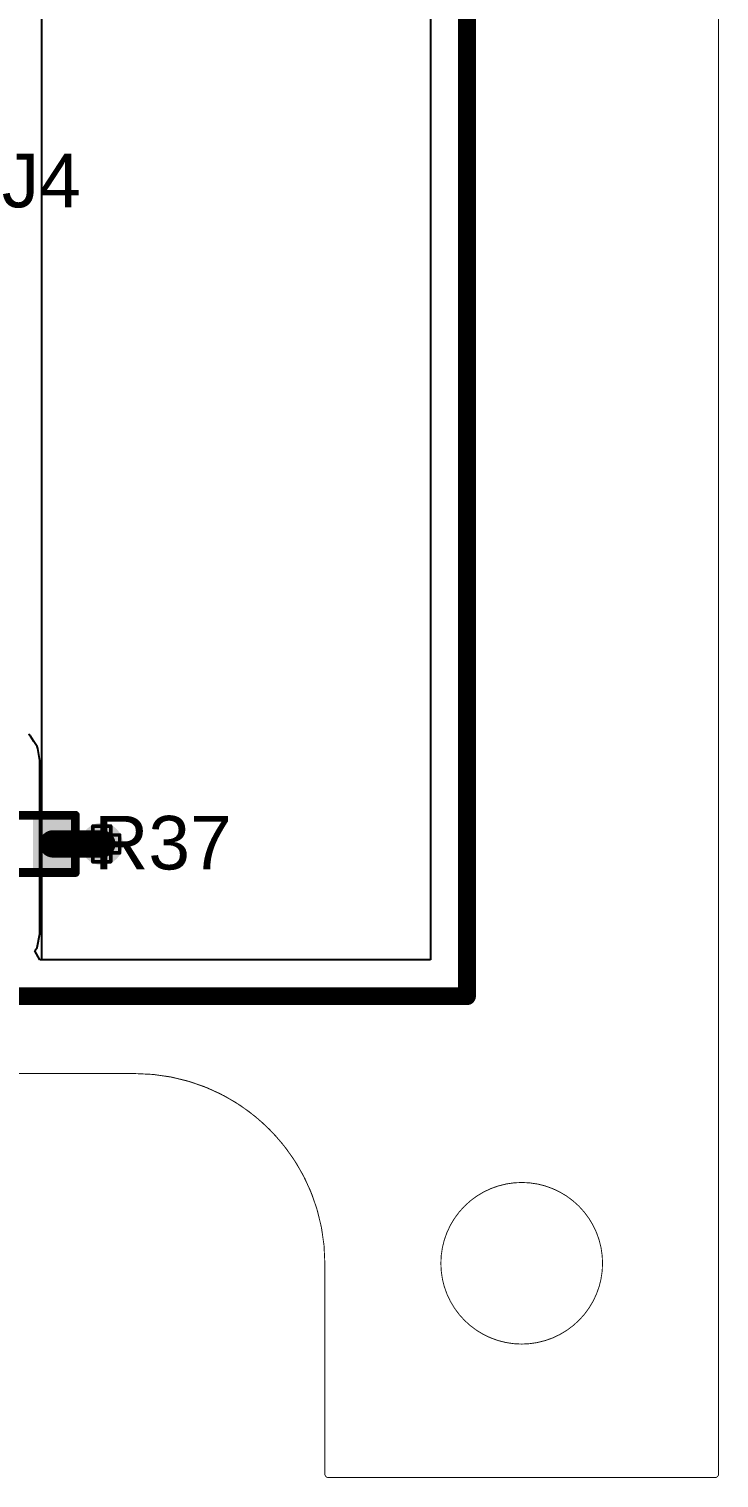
# Model space of a CAD drawing. Header units: inches. Extents: x -5 to 501, y -9 to 81.
# Drawn here: x 108.77 to 118.58, y -6.86 to 13.77 of the extents above; entities that cross this region are included whole.
import ezdxf

# ---------------------------------------------------------------- set-up
doc = ezdxf.new("R2010")
doc.units = ezdxf.units.IN
for name, color, linetype in [('Board Outline', 216, 'Continuous'), ('Bottom Layer', 5, 'Continuous'), ('Drill Drawing', 1, 'Continuous'), ('Ground', 16, 'Continuous'), ('Mechanical 4', 56, 'Continuous'), ('Power', 76, 'Continuous'), ('Top Layer', 1, 'Continuous'), ('Top Overlay', 2, 'Continuous'), ('Top Paste', 8, 'Continuous'), ('Top Solder', 216, 'Continuous'), ('Via Holes', 16, 'Continuous')]:
    doc.layers.add(name, color=color, linetype=linetype)
doc.styles.add('Arial', font='', dxfattribs={"height": 0.2})
doc.styles.get('Arial').set_extended_font_data('Arial')

msp = doc.modelspace()

# ---------------------------------------------------------------- hatches: boundary and pattern name
at = {"layer": 'Bottom Layer'}
h = msp.add_hatch(color=5, dxfattribs=at)
edge = h.paths.add_edge_path()
edge.add_arc((109.80520076, 2.16702386), 0.2999994, 0, 360)
at = {"layer": 'Ground'}
h = msp.add_hatch(color=16, dxfattribs=at)
edge = h.paths.add_edge_path()
edge.add_arc((109.80520076, 2.16702386), 0.2999994, 0, 360)
at = {"layer": 'Power'}
h = msp.add_hatch(color=76, dxfattribs=at)
edge = h.paths.add_edge_path()
edge.add_arc((109.80520076, 2.16702386), 0.2999994, 0, 360)
at = {"layer": 'Top Layer'}
msp.add_hatch(color=1, dxfattribs=at).paths.add_polyline_path([(109.34038076, 2.48452386), (109.34038076, 1.84952386), (108.88318076, 1.84952386), (108.88318076, 2.48452386)])
h = msp.add_hatch(color=1, dxfattribs=at)
edge = h.paths.add_edge_path()
edge.add_arc((109.80520076, 2.16702386), 0.2999994, 0, 360)
at = {"layer": 'Top Paste'}
msp.add_hatch(color=8, dxfattribs=at).paths.add_polyline_path([(109.34038076, 2.48452386), (109.34038076, 1.84952386), (108.88318076, 1.84952386), (108.88318076, 2.48452386)])
at = {"layer": 'Top Solder'}
msp.add_hatch(color=216, dxfattribs=at).paths.add_polyline_path([(109.39538192, 2.53952502), (109.39538192, 1.7945227), (108.8281796, 1.7945227), (108.8281796, 2.53952502)])
at = {"layer": 'Via Holes'}
h = msp.add_hatch(color=7, dxfattribs=at)
edge = h.paths.add_edge_path()
edge.add_arc((109.80520076, 2.16702386), 0.1499997, 0, 360)

# ---------------------------------------------------------------- linework, layer by layer
at = {"layer": 'Board Outline', "const_width": 0.254}
for points in [[(115.00001384, 1.27e-05), (115.00001384, 40.00001144)], [(1.27e-05, 1.27e-05), (115.00001384, 1.27e-05)]]:
    msp.add_lwpolyline(points, dxfattribs=at)
at = {"layer": 'Board Outline', "const_width": 0.127}
msp.add_lwpolyline([(114.93651384, 1.27e-05, 1), (115.06351384, 1.27e-05, 1)], format="xyb", close=True, dxfattribs=at)
msp.add_lwpolyline([(114.93651384, 1.27e-05, 1), (115.06351384, 1.27e-05, 1)], format="xyb", close=True, dxfattribs=at)
at = {"layer": 'Bottom Layer'}
for p, q in [((114.48207482, 39.48207242), (114.48207482, 0.51795172)), ((108.95055172, 0.51795172), (108.95055172, 22.987)), ((114.48207482, 0.51795172), (108.95055172, 0.51795172))]:
    msp.add_line(p, q, dxfattribs=at)
at = {"layer": 'Drill Drawing', "const_width": 0.0508}
for points in [[(109.55120076, 2.04002386), (109.55120076, 2.29402386)], [(109.55120076, 2.29402386), (109.67820076, 2.29402386)], [(109.67820076, 2.29402386), (109.67820076, 2.42102386)], [(109.67820076, 2.42102386), (109.93220076, 2.42102386)], [(109.93220076, 2.29402386), (109.93220076, 2.42102386)], [(109.93220076, 2.29402386), (110.05920076, 2.29402386)], [(110.05920076, 2.04002386), (110.05920076, 2.29402386)], [(109.55120076, 2.04002386), (109.67820076, 2.04002386)], [(109.67820076, 1.91302386), (109.67820076, 2.04002386)], [(109.93220076, 2.04002386), (110.05920076, 2.04002386)], [(109.93220076, 1.91302386), (109.93220076, 2.04002386)], [(109.67820076, 1.91302386), (109.93220076, 1.91302386)]]:
    msp.add_lwpolyline(points, dxfattribs=at)
at = {"layer": 'Drill Drawing', "const_width": 0.0254}
for points in [[(109.53850076, 2.29402386, 1), (109.56390076, 2.29402386, 1)], [(109.53850076, 2.29402386, 1), (109.56390076, 2.29402386, 1)], [(109.66550076, 2.42102386, 1), (109.69090076, 2.42102386, 1)], [(109.66550076, 2.42102386, 1), (109.69090076, 2.42102386, 1)], [(109.66550076, 2.29402386, 1), (109.69090076, 2.29402386, 1)], [(109.66550076, 2.29402386, 1), (109.69090076, 2.29402386, 1)], [(109.91950076, 2.42102386, 1), (109.94490076, 2.42102386, 1)], [(109.91950076, 2.42102386, 1), (109.94490076, 2.42102386, 1)], [(109.91950076, 2.29402386, 1), (109.94490076, 2.29402386, 1)], [(109.91950076, 2.29402386, 1), (109.94490076, 2.29402386, 1)], [(110.04650076, 2.29402386, 1), (110.07190076, 2.29402386, 1)], [(110.04650076, 2.29402386, 1), (110.07190076, 2.29402386, 1)], [(109.53850076, 2.04002386, 1), (109.56390076, 2.04002386, 1)], [(109.53850076, 2.04002386, 1), (109.56390076, 2.04002386, 1)], [(109.66550076, 2.04002386, 1), (109.69090076, 2.04002386, 1)], [(109.66550076, 2.04002386, 1), (109.69090076, 2.04002386, 1)], [(109.91950076, 2.04002386, 1), (109.94490076, 2.04002386, 1)], [(109.91950076, 2.04002386, 1), (109.94490076, 2.04002386, 1)], [(110.04650076, 2.04002386, 1), (110.07190076, 2.04002386, 1)], [(110.04650076, 2.04002386, 1), (110.07190076, 2.04002386, 1)], [(109.66550076, 1.91302386, 1), (109.69090076, 1.91302386, 1)], [(109.66550076, 1.91302386, 1), (109.69090076, 1.91302386, 1)], [(109.91950076, 1.91302386, 1), (109.94490076, 1.91302386, 1)], [(109.91950076, 1.91302386, 1), (109.94490076, 1.91302386, 1)]]:
    msp.add_lwpolyline(points, format="xyb", close=True, dxfattribs=at)
at = {"layer": 'Ground'}
for p, q in [((114.48207482, 39.48207242), (114.48207482, 0.51795172)), ((108.95055172, 0.51795172), (108.95055172, 22.987)), ((114.48207482, 0.51795172), (108.95055172, 0.51795172))]:
    msp.add_line(p, q, dxfattribs=at)
at = {"layer": 'Mechanical 4', "const_width": 0.0127}
for points in [[(118.57820328, 61.14020791999999), (118.57820836, -6.8015485)], [(115.0010654, -0.00190246), (115.0010654, 39.99809628)], [(0.00106426, -0.00190246), (115.0010654, -0.00190246)], [(4.67820756, -1.1015599), (110.27820972, -1.10154974)], [(112.9782094, -6.8015485), (112.9782094, -3.80154942)], [(113.0282093, -6.8515484), (118.52820846, -6.8515484)]]:
    msp.add_lwpolyline(points, dxfattribs=at)
at = {"layer": 'Mechanical 4'}
for points, const_width in [([(114.9978904, -0.00190246, 1), (115.0042404, -0.00190246, 1)], 0.00635), ([(114.9978904, -0.00190246, 1), (115.0042404, -0.00190246, 1)], 0.00635), ([(115.0042404, -0.00190246, 1), (114.9978904, -0.00190246, 1)], 0.00635), ([(114.9963029, -0.00190246, 1), (114.9994779, -0.00190246, 1)], 0.003175), ([(115.0026529, -0.00190246, 1), (115.0058279, -0.00190246, 1)], 0.003175), ([(110.27503472, -1.10154974, 1), (110.28138472, -1.10154974, 1)], 0.00635), ([(110.27503472, -1.10154974, 1), (110.28138472, -1.10154974, 1)], 0.00635), ([(110.27503472, -1.10154974, 1), (110.28138472, -1.10154974, 1)], 0.00635), ([(116.92820912, -3.80154942, 1), (114.62820864, -3.80154942, 1)], 0.0127), ([(116.92820912, -3.80154942, 1), (114.62820864, -3.80154942, 1)], 0.0127), ([(116.92820912, -3.80154942, 1), (114.62820864, -3.80154942, 1)], 0.0127), ([(112.9750344, -3.80154942, 1), (112.9813844, -3.80154942, 1)], 0.00635), ([(112.9750344, -3.80154942, 1), (112.9813844, -3.80154942, 1)], 0.00635), ([(112.9813844, -3.80154942, 1), (112.9750344, -3.80154942, 1)], 0.00635), ([(112.9813844, -3.80154942, 1), (112.9750344, -3.80154942, 1)], 0.00635), ([(112.9750344, -3.80154942, 1), (112.9813844, -3.80154942, 1)], 0.00635), ([(112.9734469, -3.80154942, 1), (112.9766219, -3.80154942, 1)], 0.003175), ([(112.9734469, -3.80154942, 1), (112.9766219, -3.80154942, 1)], 0.003175), ([(112.9797969, -3.80154942, 1), (112.9829719, -3.80154942, 1)], 0.003175), ([(112.9797969, -3.80154942, 1), (112.9829719, -3.80154942, 1)], 0.003175), ([(114.62503364, -3.80154942, 1), (114.63138364, -3.80154942, 1)], 0.00635), ([(114.63138364, -3.80154942, 1), (114.62503364, -3.80154942, 1)], 0.00635), ([(114.62503364, -3.80154942, 1), (114.63138364, -3.80154942, 1)], 0.00635), ([(114.62503364, -3.80154942, 1), (114.63138364, -3.80154942, 1)], 0.00635), ([(114.62344614, -3.80154942, 1), (114.62662114, -3.80154942, 1)], 0.003175), ([(114.62979614, -3.80154942, 1), (114.63297114, -3.80154942, 1)], 0.003175), ([(116.92503412, -3.80154942, 1), (116.93138412, -3.80154942, 1)], 0.00635), ([(116.92503412, -3.80154942, 1), (116.93138412, -3.80154942, 1)], 0.00635), ([(116.92503412, -3.80154942, 1), (116.93138412, -3.80154942, 1)], 0.00635), ([(112.9750344, -6.8015485, 1), (112.9813844, -6.8015485, 1)], 0.00635), ([(112.9750344, -6.8015485, 1), (112.9813844, -6.8015485, 1)], 0.00635), ([(118.57503336, -6.8015485, 1), (118.58138336, -6.8015485, 1)], 0.00635), ([(118.57503336, -6.8015485, 1), (118.58138336, -6.8015485, 1)], 0.00635), ([(118.58138336, -6.8015485, 1), (118.57503336, -6.8015485, 1)], 0.00635), ([(118.57344586, -6.8015485, 1), (118.57662086, -6.8015485, 1)], 0.003175), ([(118.57979586, -6.8015485, 1), (118.58297086, -6.8015485, 1)], 0.003175), ([(113.0250343, -6.8515484, 1), (113.0313843, -6.8515484, 1)], 0.00635), ([(113.0313843, -6.8515484, 1), (113.0250343, -6.8515484, 1)], 0.00635), ([(113.0250343, -6.8515484, 1), (113.0313843, -6.8515484, 1)], 0.00635), ([(113.0234468, -6.8515484, 1), (113.0266218, -6.8515484, 1)], 0.003175), ([(113.0297968, -6.8515484, 1), (113.0329718, -6.8515484, 1)], 0.003175), ([(118.52503346, -6.8515484, 1), (118.53138346, -6.8515484, 1)], 0.00635), ([(118.52503346, -6.8515484, 1), (118.53138346, -6.8515484, 1)], 0.00635)]:
    msp.add_lwpolyline(points, format="xyb", close=True, dxfattribs=dict(at, const_width=const_width))
at = {"layer": 'Mechanical 4', "const_width": 0.0127}
for points in [[(110.27820972, -1.10154974, -0.4142135623730941), (112.9782094, -3.80154942)], [(110.27820972, -1.10154974, -0.4142135625297429), (112.9782094, -3.80154942)], [(113.0282093, -6.8515484, -0.4142135623729236), (112.9782094, -6.8015485)], [(118.57820836, -6.8015485, -0.4142135623728349), (118.52820846, -6.8515484)]]:
    msp.add_lwpolyline(points, format="xyb", dxfattribs=at)
at = {"layer": 'Power'}
for p, q in [((114.48207482, 39.48207242), (114.48207482, 0.51795172)), ((108.95055172, 0.51795172), (108.95055172, 22.987)), ((114.48207482, 0.51795172), (108.95055172, 0.51795172))]:
    msp.add_line(p, q, dxfattribs=at)
at = {"layer": 'Top Layer'}
for p, q in [((114.48207482, 39.48207242), (114.48207482, 0.51795172)), ((108.77038698, 3.7229161), (108.7668259, 3.72824502)), ((108.77344768, 3.7208714), (108.77038698, 3.7229161)), ((108.7780527, 3.71397784), (108.77344768, 3.7208714)), ((108.78594448, 3.7080698), (108.7780527, 3.71397784)), ((108.79256626, 3.70069618), (108.78594448, 3.7080698)), ((108.8371585, 3.6255198), (108.79256626, 3.70069618)), ((108.88572584, 3.55283516), (108.8371585, 3.6255198)), ((108.88847666, 3.53900994), (108.88572584, 3.55283516)), ((108.89566994, 3.526881439999999), (108.88847666, 3.53900994)), ((108.90810324, 3.44033602), (108.89566994, 3.526881439999999)), ((108.92515172, 3.35462372), (108.90810324, 3.44033602)), ((108.92515172, 0.889), (108.92515172, 3.35462372)), ((108.88572584, 0.6907885599999999), (108.92515172, 0.889)), ((108.85509852, 0.6449517199999999), (108.88572584, 0.6907885599999999)), ((108.92298256, 0.51795172), (108.85509852, 0.6449517199999999)), ((114.48207482, 0.51795172), (108.92298256, 0.51795172))]:
    msp.add_line(p, q, dxfattribs=at)
at = {"layer": 'Top Layer', "const_width": 0.389382}
msp.add_lwpolyline([(109.11178076, 2.16702386), (109.80520076, 2.16702386)], dxfattribs=at)
at = {"layer": 'Top Layer', "const_width": 0.194691}
for points in [[(109.01443526, 2.16702386, 1), (109.20912626, 2.16702386, 1)], [(109.70785526, 2.16702386, 1), (109.90254626, 2.16702386, 1)]]:
    msp.add_lwpolyline(points, format="xyb", close=True, dxfattribs=at)
at = {"layer": 'Top Overlay'}
for points, const_width in [([(107.85448076, 2.57342386), (109.42928076, 2.57342386)], 0.127), ([(107.82908076, 2.59882386), (109.45468076, 2.59882386)], 0.0032258), ([(109.42928076, 1.76062386), (109.42928076, 2.57342386)], 0.127), ([(107.85448076, 1.76062386), (109.42928076, 1.76062386)], 0.127)]:
    msp.add_lwpolyline(points, dxfattribs=dict(at, const_width=const_width))
for points, const_width in [([(109.39753076, 2.57342386, 1), (109.46103076, 2.57342386, 1)], 0.0635), ([(109.39753076, 2.57342386, 1), (109.46103076, 2.57342386, 1)], 0.0635), ([(109.45387558, 2.59882386, 1), (109.45548594, 2.59882386, 1)], 0.0016129), ([(109.39753076, 1.76062386, 1), (109.46103076, 1.76062386, 1)], 0.0635), ([(109.39753076, 1.76062386, 1), (109.46103076, 1.76062386, 1)], 0.0635)]:
    msp.add_lwpolyline(points, format="xyb", close=True, dxfattribs=dict(at, const_width=const_width))

# ---------------------------------------------------------------- texts
at = {"layer": 'Top Overlay', "style": 'Arial'}
for s, p in [('J4', (108.38200574, 11.22692446)), ('R37', (109.6994377, 1.80352446))]:
    msp.add_text(s, height=0.7619999999999999, dxfattribs=at).set_placement(p)

doc.saveas('drawing.dxf')
